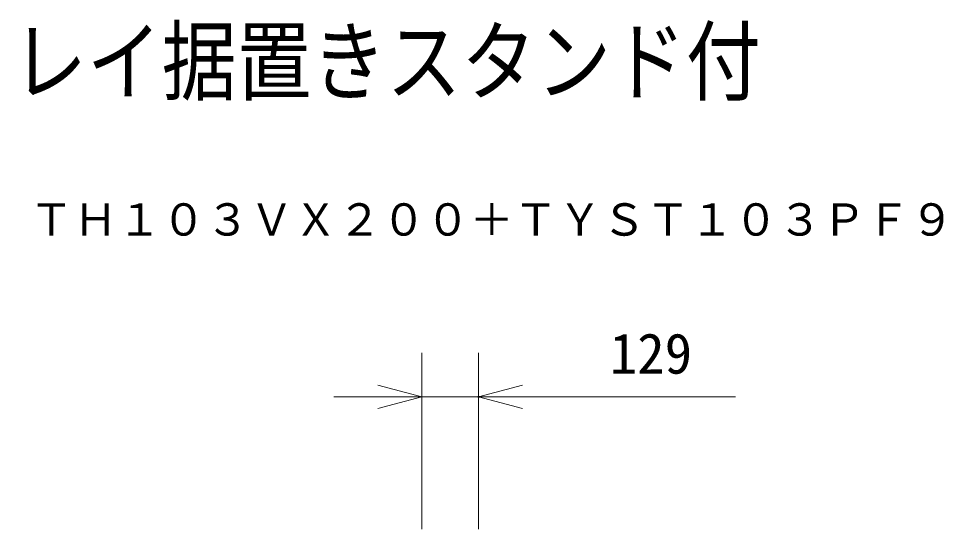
# Model space of a CAD drawing. Units: millimetres, scale not verified. Extents: x -63 to 62, y -56 to 57.
# Drawn here: x 12.39 to 54.4, y 33.21 to 56.8 of the extents above; entities that cross this region are included whole.
import ezdxf
from ezdxf.enums import TextEntityAlignment as Align

# ---------------------------------------------------------------- set-up
doc = ezdxf.new("R2010")
doc.units = ezdxf.units.MM
doc.header["$LTSCALE"] = 0.125
doc.header["$PDMODE"] = 32
doc.header["$PDSIZE"] = 0.0625
doc.layers.add('0-0_0', color=7, linetype='Continuous', lineweight=9)
doc.layers.add('0-6_SUNPO', color=7, linetype='Continuous', lineweight=9)
for name, color, linetype in [('0-2_MOJI1', 7, 'Continuous'), ('0-3_TOUROKU', 7, 'Continuous'), ('0-4_Defpoints', 7, 'Continuous')]:
    doc.layers.add(name, color=color, linetype=linetype)
doc.styles.add('ＭＳ ゴシック', font='')
doc.styles.get('ＭＳ ゴシック').set_extended_font_data('MS Gothic')

# ---------------------------------------------------------------- blocks, each defined once
blk = doc.blocks.new('_OPEN30')
at = {"layer": '0-0_0'}
blk.add_line((0, 0), (-1, 0), dxfattribs=at)
blk.add_lwpolyline([(-1, 0.26795), (0, 0), (-1, -0.26795)], dxfattribs=at)
blk = doc.blocks.new('D4')
at = {"layer": '0-4_Defpoints'}
for p in [(28.6904, 42.0293), (26.1144, 34.0293), (28.6904, 34.0293)]:
    blk.add_point(p, dxfattribs=at)
at = {"layer": '0-6_SUNPO'}
for p, q in [((26.1144, 36.0293), (26.1144, 44.0293)), ((28.6904, 36.0293), (28.6904, 44.0293)), ((24.1144, 42.0293), (22.1144, 42.0293)), ((26.1144, 42.0293), (28.6904, 42.0293)), ((30.6904, 42.0293), (40.357, 42.0293))]:
    blk.add_line(p, q, dxfattribs=at)
at = {"layer": '0-6_SUNPO', "xscale": 2, "yscale": 2}
blk.add_blockref('_OPEN30', (26.1144, 42.0293), dxfattribs=at)
at = {"layer": '0-6_SUNPO', "xscale": 2, "yscale": 2, "rotation": 180}
blk.add_blockref('_OPEN30', (28.6904, 42.0293), dxfattribs=at)
at = {"layer": '0-6_SUNPO', "style": 'ＭＳ ゴシック'}
blk.add_text('129', height=1.833, dxfattribs=at).set_placement((34.6487, 42.5293), align=Align.BOTTOM_LEFT)

msp = doc.modelspace()

# ---------------------------------------------------------------- block references
at = {"layer": '0-6_SUNPO'}
msp.add_blockref('D4', (4.595, -2.3928), dxfattribs=at)

# ---------------------------------------------------------------- texts
at = {"layer": '0-2_MOJI1', "style": 'ＭＳ ゴシック', "width": 0.85}
msp.add_text('ハイビジョンプラズマディスプレイ据置きスタンド付', height=2.933, dxfattribs=at).set_placement((-35.5091, 52.5089), align=Align.BOTTOM_LEFT)
at = {"layer": '0-3_TOUROKU', "style": 'ＭＳ ゴシック'}
msp.add_text('ＴＨ１０３ＶＸ２００＋ＴＹＳＴ１０３ＰＦ９', height=1.466, dxfattribs=at).set_placement((12.8908, 46.5089), align=Align.BOTTOM_LEFT)

doc.saveas('drawing.dxf')
